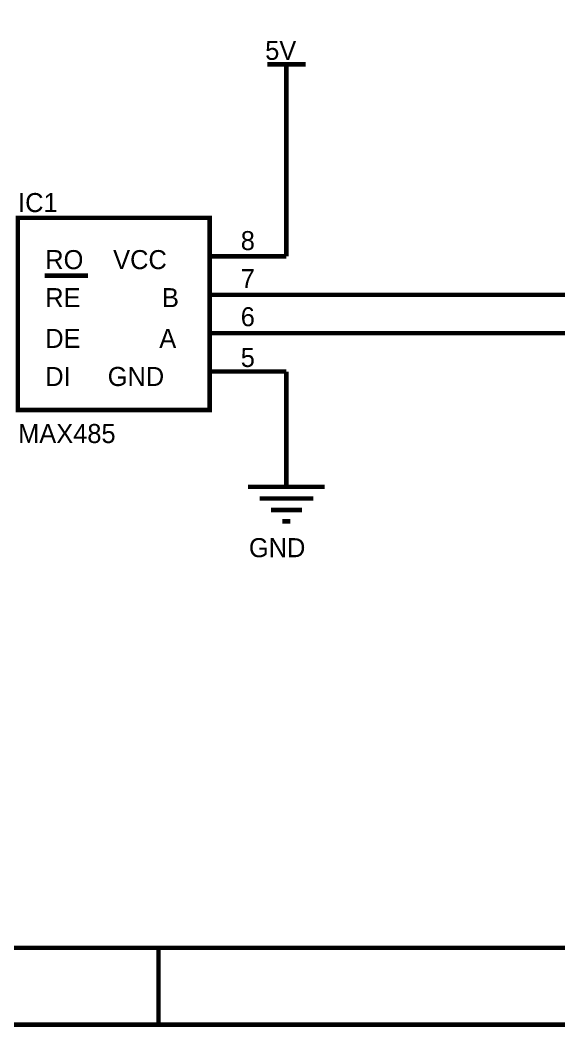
# Model space of a CAD drawing. Header units: millimetres. Extents: x 0 to 19, y 0 to 9.5.
# Drawn here: x 2.806 to 4.21, y -0.006 to 2.615 of the extents above; entities that cross this region are included whole.
import ezdxf

# ---------------------------------------------------------------- set-up
doc = ezdxf.new("R2010")
doc.units = ezdxf.units.MM
doc.header["$MEASUREMENT"] = 0
doc.layers.add('Sheet', color=255, linetype='Continuous')

msp = doc.modelspace()

# ---------------------------------------------------------------- linework, layer by layer
at = {"layer": 'Sheet'}
for points, const_width in [([(0, 9.5), (19, 9.5), (19, 0), (0, 0), (0, 9.5)], 0.0118), ([(0, 9.5), (0, 0), (19, 0), (19, 9.5), (0, 9.5), (0, 9.5)], 0.0039), ([(0.2007, 9.2993), (18.8002, 9.2993), (18.8002, 0.1998), (0.2007, 0.1998), (0.2007, 9.2993)], 0.0118), ([(0.2007, 9.2993), (0.2007, 0.1998), (18.8002, 0.1998), (18.8002, 9.2993), (0.2007, 9.2993), (0.2007, 9.2993)], 0.0039), ([(2.8003, 2.1), (3.3003, 2.1), (3.3003, 1.6), (2.8003, 1.6), (2.8003, 2.1)], 0.0118)]:
    msp.add_lwpolyline(points, close=True, dxfattribs=dict(at, const_width=const_width))
at = {"layer": 'Sheet', "const_width": 0.0118}
for points in [[(3.4502, 2.4997), (3.5501, 2.4997)], [(3.5002, 2.3998), (3.5002, 2.4997)], [(3.5002, 2.3998), (3.5002, 1.9997)], [(3.5002, 1.8997), (4.3004, 1.8997), (4.3004, 2.1), (4.6001, 2.1)], [(3.3003, 1.9997), (3.5002, 1.9997)], [(2.9303, 1.9497), (2.8702, 1.9497)], [(2.9833, 1.9497), (2.9303, 1.9497)], [(3.3003, 1.8997), (3.5002, 1.8997)], [(3.3003, 1.7998), (3.5002, 1.7998)], [(3.5002, 1.7998), (4.3004, 1.7998), (4.3004, 1.6), (4.6001, 1.6), (4.6001, 1.7998)], [(3.3003, 1.6999), (3.5002, 1.6999)], [(3.5002, 1.6999), (3.5002, 1.4996)], [(3.5002, 1.4996), (3.5002, 1.3997)], [(3.4002, 1.3997), (3.6001, 1.3997)], [(3.4303, 1.3696), (3.57, 1.3696)], [(3.4604, 1.3396), (3.5404, 1.3396)], [(3.49, 1.31), (3.5103, 1.31)], [(3.1668, 0), (3.1668, 0.1998)]]:
    msp.add_lwpolyline(points, dxfattribs=at)

# ---------------------------------------------------------------- texts
at = {"layer": 'Sheet'}
for s, height, p in [('5V', 0.04952, (3.4449, 2.5112)), ('IC1', 0.04952, (2.8012, 2.115)), ('8', 0.0495, (3.3812, 2.016)), ('RO', 0.04952, (2.8719, 1.9665)), ('VCC', 0.04952, (3.0488, 1.9665)), ('7', 0.0495, (3.3812, 1.917)), ('RE', 0.04952, (2.8719, 1.8675)), ('B', 0.0495, (3.1761, 1.8675)), ('6', 0.0495, (3.3812, 1.8179)), ('DE', 0.04952, (2.8719, 1.7614)), ('A', 0.0495, (3.169, 1.7614)), ('5', 0.0495, (3.3812, 1.7118)), ('DI', 0.04952, (2.8719, 1.6623)), ('GND', 0.04952, (3.0346, 1.6623)), ('MAX485', 0.04952, (2.8012, 1.5138)), ('GND', 0.04952, (3.4025, 1.2167))]:
    msp.add_text(s, height=height, dxfattribs=at).set_placement(p)

doc.saveas('drawing.dxf')
